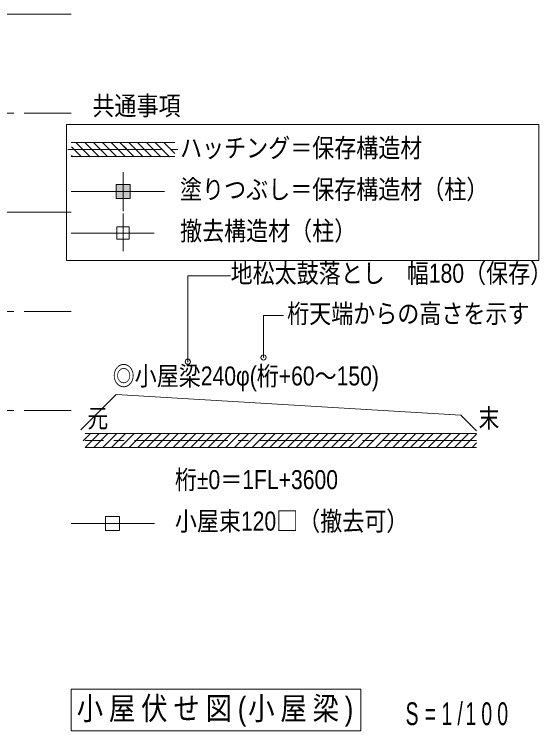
# Model space of a CAD drawing. Units: millimetres at full size, sheet at 1:100; details may follow other scales. Extents: x -20320 to -574, y -13906 to 13689.
# Drawn here: x -5634 to -574, y 944 to 7854 of the extents above; entities that cross this region are included whole.
import ezdxf
from ezdxf.enums import TextEntityAlignment as Align

# ---------------------------------------------------------------- set-up
doc = ezdxf.new("R2010")
doc.units = ezdxf.units.MM
doc.header["$LTSCALE"] = 100
doc.header["$PDMODE"] = 32
doc.header["$PDSIZE"] = 50
doc.linetypes.add('CHAIN2', pattern=[12, 9, -1, 1, -1])
for name, color, linetype, lineweight in [('1-0_通り心', 253, 'CHAIN2', 9), ('1-1_構造・躯体', 6, 'Continuous', 20), ('1-4_見え掛り', 5, 'Continuous', 15), ('1-B_予備', 3, 'Continuous', 25), ('1-C_ハッチ', 253, 'Continuous', 9), ('1-E_文字', 3, 'Continuous', 9)]:
    doc.layers.add(name, color=color, linetype=linetype, lineweight=lineweight)
doc.styles.add('ＭＳ Ｐゴシック', font='')
doc.styles.get('ＭＳ Ｐゴシック').set_extended_font_data('MS PGothic')

msp = doc.modelspace()

# ---------------------------------------------------------------- linework, layer by layer
at = {"layer": '1-0_通り心'}
for p, q in [((-5084.8, 7854.5), (-10798.1, 7854.5)), ((-19939.4, 6899.5), (-5084.8, 6899.5)), ((-5117.6, 6551.8), (-4057.6, 6551.8)), ((-4584.8, 6330.6), (-4584.8, 5956.3)), ((-5084.8, 6144.5), (-4084.8, 6144.5)), ((-5084.8, 5944.5), (-6918.1, 5944.5)), ((-4584.8, 5569.1), (-4584.8, 5934.1)), ((-4284.8, 5744.5), (-5084.8, 5744.5)), ((-19939.4, 4989.5), (-5084.8, 4989.5)), ((-19939.4, 4034.5), (-5084.8, 4034.5)), ((-1173.9, 3744.5), (-4949.1, 3744.5)), ((-5085, 2944.5), (-4282, 2944.5))]:
    msp.add_line(p, q, dxfattribs=at)
at = {"layer": '1-1_構造・躯体', "color": 7, "lineweight": 18}
for points in [[(-4517.3, 6077.8), (-4517.3, 6212.8), (-4652.3, 6212.8), (-4652.3, 6077.8)], [(-4524.8, 5804.6), (-4524.8, 5684.6), (-4644.8, 5684.6), (-4644.8, 5804.6)]]:
    msp.add_lwpolyline(points, close=True, dxfattribs=at)
at = {"layer": '1-1_構造・躯体'}
msp.add_lwpolyline([(-4752.5, 2877), (-4617.5, 2877), (-4617.5, 3012), (-4752.5, 3012)], close=True, dxfattribs=at)
at = {"layer": '1-4_見え掛り'}
for p, q in [((-5084.8, 6619.3), (-4084.8, 6619.3)), ((-5084.8, 6484.3), (-4084.8, 6484.3)), ((-1173.9, 3812), (-4949.1, 3812)), ((-1173.9, 3677), (-4949.1, 3677))]:
    msp.add_line(p, q, dxfattribs=at)
at = {"layer": '1-B_予備', "color": 4, "lineweight": 9}
for p, q in [((-4992.3, 3846.2), (-4651, 4187.6)), ((-4651, 4187.6), (-1326.5, 3988.5)), ((-1173.9, 3835.9), (-1326.5, 3988.5))]:
    msp.add_line(p, q, dxfattribs=at)
at = {"layer": '1-B_予備', "color": 8}
msp.add_solid([(-4652.3, 6074), (-4517.3, 6074), (-4652.3, 6209), (-4517.3, 6209)], dxfattribs=at)
at = {"layer": '1-C_ハッチ'}
for p, q in [((-4985.4, 6480.5), (-5082.2, 6577.4)), ((-4900.5, 6480.5), (-5035.5, 6615.5)), ((-4815.7, 6480.5), (-4950.7, 6615.5)), ((-4730.8, 6480.5), (-4865.8, 6615.5)), ((-4646, 6480.5), (-4781, 6615.5)), ((-4561.1, 6480.5), (-4696.1, 6615.5)), ((-4552.3, 6556.5), (-4611.3, 6615.5)), ((-4476.3, 6480.5), (-4611.3, 6615.5)), ((-4391.4, 6480.5), (-4526.4, 6615.5)), ((-4306.5, 6480.5), (-4441.5, 6615.5)), ((-4221.7, 6480.5), (-4356.7, 6615.5)), ((-4136.8, 6480.5), (-4271.8, 6615.5)), ((-4084.8, 6513.3), (-4187, 6615.5)), ((-5070.2, 6480.5), (-5082.2, 6492.5)), ((-4970.9, 3741.5), (-4900.3, 3812)), ((-4950.5, 3677), (-4815.5, 3812)), ((-4865.6, 3677), (-4730.6, 3812)), ((-4780.8, 3677), (-4645.8, 3812)), ((-4695.9, 3677), (-4560.9, 3812)), ((-4611.1, 3677), (-4476.1, 3812)), ((-4526.2, 3677), (-4391.2, 3812)), ((-4441.4, 3677), (-4306.4, 3812)), ((-4356.5, 3677), (-4221.5, 3812)), ((-4271.7, 3677), (-4136.7, 3812)), ((-4186.8, 3677), (-4051.8, 3812)), ((-4101.9, 3677), (-3966.9, 3812)), ((-4017.1, 3677), (-3882.1, 3812)), ((-3932.2, 3677), (-3797.2, 3812)), ((-3847.4, 3677), (-3712.4, 3812)), ((-3762.5, 3677), (-3627.5, 3812)), ((-3677.7, 3677), (-3542.7, 3812)), ((-3592.8, 3677), (-3457.8, 3812)), ((-3508, 3677), (-3373, 3812)), ((-3423.1, 3677), (-3288.1, 3812)), ((-3338.3, 3677), (-3203.3, 3812)), ((-3253.4, 3677), (-3118.4, 3812)), ((-3168.6, 3677), (-3033.6, 3812)), ((-3083.7, 3677), (-2948.7, 3812)), ((-2998.9, 3677), (-2863.9, 3812)), ((-2914, 3677), (-2779, 3812)), ((-2829.2, 3677), (-2694.2, 3812)), ((-2744.3, 3677), (-2609.3, 3812)), ((-2659.5, 3677), (-2524.5, 3812)), ((-2574.6, 3677), (-2439.6, 3812)), ((-2489.7, 3677), (-2354.7, 3812)), ((-2404.9, 3677), (-2269.9, 3812)), ((-2320, 3677), (-2185, 3812)), ((-2235.2, 3677), (-2100.2, 3812)), ((-2150.3, 3677), (-2015.3, 3812)), ((-2065.5, 3677), (-1930.5, 3812)), ((-1980.6, 3677), (-1845.6, 3812)), ((-1895.8, 3677), (-1760.8, 3812)), ((-1810.9, 3677), (-1675.9, 3812)), ((-1726.1, 3677), (-1591.1, 3812)), ((-1641.2, 3677), (-1506.2, 3812)), ((-1556.4, 3677), (-1421.4, 3812)), ((-1471.5, 3677), (-1336.5, 3812)), ((-1386.7, 3677), (-1251.7, 3812)), ((-1301.8, 3677), (-1173.9, 3805)), ((-1217, 3677), (-1173.9, 3720.1))]:
    msp.add_line(p, q, dxfattribs=at)
at = {"layer": '1-E_文字', "color": 4}
for p, q in [((-3960.1, 4503.8), (-3960.1, 5331.7)), ((-3547.2, 5331.7), (-3960.1, 5331.7)), ((-3038, 4950.3), (-3229.3, 4950.3)), ((-3229.3, 4544.5), (-3229.3, 4950.3)), ((-2289.1, 944.5), (-2289.1, 1344.5)), ((-2289.1, 944.5), (-5084.8, 944.5))]:
    msp.add_line(p, q, dxfattribs=at)
msp.add_lwpolyline([(-5129.4, 6790.8), (-574.5, 6790.8), (-574.5, 5481.1), (-5129.4, 5481.1)], close=True, dxfattribs=at)
msp.add_lwpolyline([(-2289.1, 1344.5), (-5084.8, 1344.5), (-5084.8, 944.5)], dxfattribs=at)
for p in [(-3229.3, 4544.5), (-3960.1, 4503.8)]:
    msp.add_point(p, dxfattribs=at)

# ---------------------------------------------------------------- texts
at = {"layer": '1-E_文字', "style": 'ＭＳ Ｐゴシック'}
for s, width, p in [('共通事項', 0.85, (-4880, 6826.2)), ('ハッチング＝保存構造材', 0.85, (-4034.8, 6419.5)), ('塗りつぶし＝保存構造材（柱）', 0.85, (-4034.8, 6019.5)), ('撤去構造材（柱）', 0.85, (-4034.8, 5619.5)), ('地松太鼓落とし\u3000幅180（保存）', 0.85, (-3547.2, 5210.1)), ('桁天端からの高さを示す', 0.85, (-3001.4, 4821.2)), ('◎小屋梁240φ(桁+60～150)', 0.85, (-4684.8, 4219.5)), ('末', 0.8, (-1154.5, 3811.9)), ('元', 0.8, (-4928.2, 3811.9)), ('桁±0＝1FL+3600', 0.85, (-4084.8, 3219.5)), ('小屋束120□（撤去可）', 0.85, (-4084.8, 2819.5))]:
    msp.add_text(s, height=183.3, dxfattribs=dict(at, width=width)).set_placement(p, align=Align.BOTTOM_LEFT)
at = {"layer": '1-E_文字', "char_height": 219.9, "attachment_point": 7, "style": 'ＭＳ Ｐゴシック'}
for s, insert in [('\\T1.22;\\W0.85;小屋伏せ図(小屋梁)', (-5032.5, 983.8)), ('\\T1.48;\\W0.65;S=1/100', (-1858.6, 994.8))]:
    msp.add_mtext(s, dxfattribs=dict(at, insert=insert))

doc.saveas('drawing.dxf')
